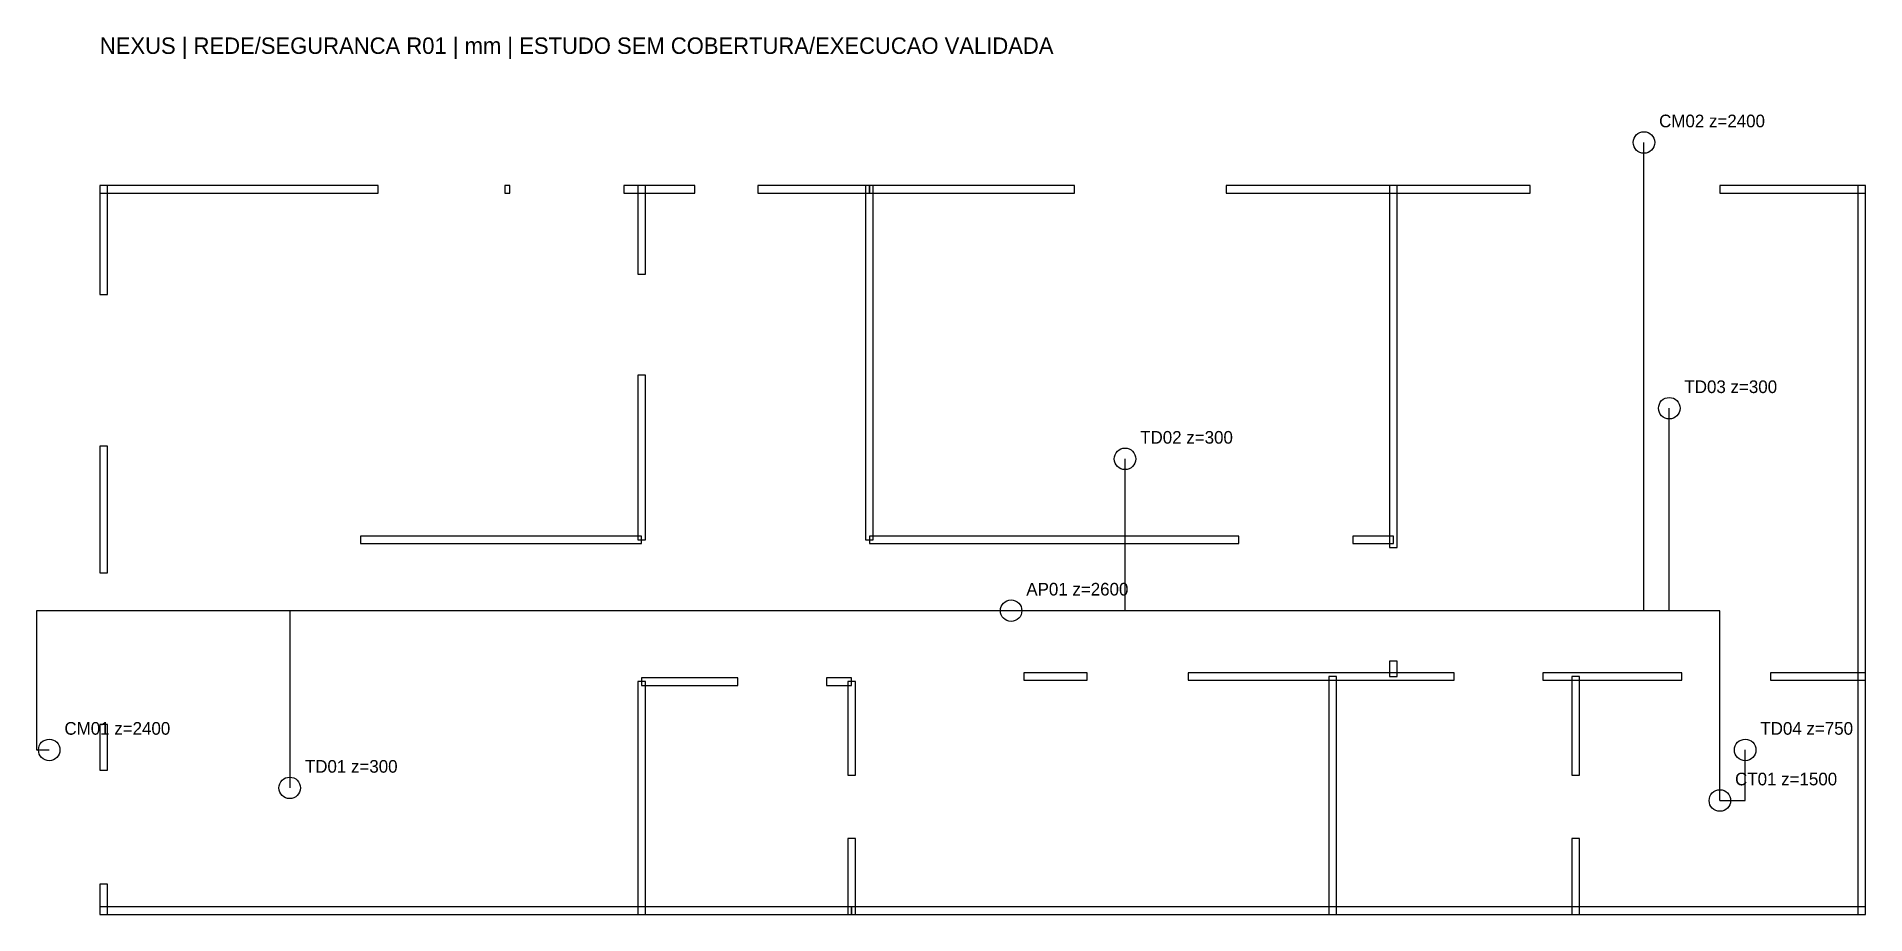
# Model space of a CAD drawing. Header units: millimetres. Extents: x -500 to 13950, y 0 to 6937.
import ezdxf

# ---------------------------------------------------------------- set-up
doc = ezdxf.new("R2010")
doc.units = ezdxf.units.MM
for name, color, linetype in [('CABOS', 3, 'Continuous'), ('NOTAS', 7, 'Continuous'), ('PAREDES', 8, 'Continuous'), ('REDE', 5, 'Continuous')]:
    doc.layers.add(name, color=color, linetype=linetype)

msp = doc.modelspace()

# ---------------------------------------------------------------- linework, layer by layer
at = {"layer": 'CABOS'}
for points in [[(12800, 900), (12800, 2400), (12200, 2400), (12200, 6100)], [(12800, 900), (12800, 2400), (12400, 2400), (12400, 4000)], [(12800, 900), (12800, 2400), (8100, 2400), (8100, 3600)], [(12800, 900), (12800, 2400), (-500, 2400), (-500, 1300), (-400, 1300)], [(12800, 900), (12800, 2400), (1500, 2400), (1500, 1000)], [(12800, 900), (12800, 2400), (7200, 2400)], [(12800, 900), (13000, 900), (13000, 1300)]]:
    msp.add_lwpolyline(points, dxfattribs=at)
at = {"layer": 'PAREDES'}
for points in [[(0, 4900), (60, 4900), (60, 5760), (0, 5760)], [(0, 5700), (2200, 5700), (2200, 5760), (0, 5760)], [(3200, 5700), (3240, 5700), (3240, 5760), (3200, 5760)], [(4140, 5700), (4700, 5700), (4700, 5760), (4140, 5760)], [(4250, 5060), (4310, 5060), (4310, 5760), (4250, 5760)], [(5200, 5700), (6080, 5700), (6080, 5760), (5200, 5760)], [(6050, 2960), (6110, 2960), (6110, 5760), (6050, 5760)], [(6080, 5700), (7700, 5700), (7700, 5760), (6080, 5760)], [(8900, 5700), (11300, 5700), (11300, 5760), (8900, 5760)], [(10190, 2900), (10250, 2900), (10250, 5760), (10190, 5760)], [(12800, 5700), (13950, 5700), (13950, 5760), (12800, 5760)], [(13890, 0), (13950, 0), (13950, 5760), (13890, 5760)], [(4250, 2960), (4310, 2960), (4310, 4260), (4250, 4260)], [(0, 2700), (60, 2700), (60, 3700), (0, 3700)], [(2060, 2930), (4280, 2930), (4280, 2990), (2060, 2990)], [(6080, 2930), (9000, 2930), (9000, 2990), (6080, 2990)], [(9900, 2930), (10220, 2930), (10220, 2990), (9900, 2990)], [(7300, 1850), (7800, 1850), (7800, 1910), (7300, 1910)], [(8600, 1850), (10700, 1850), (10700, 1910), (8600, 1910)], [(9710, 0), (9770, 0), (9770, 1880), (9710, 1880)], [(10190, 1880), (10250, 1880), (10250, 2000), (10190, 2000)], [(11400, 1850), (12500, 1850), (12500, 1910), (11400, 1910)], [(11630, 1100), (11690, 1100), (11690, 1880), (11630, 1880)], [(13200, 1850), (13950, 1850), (13950, 1910), (13200, 1910)], [(4250, 0), (4310, 0), (4310, 1840), (4250, 1840)], [(4280, 1810), (5040, 1810), (5040, 1870), (4280, 1870)], [(5740, 1810), (5940, 1810), (5940, 1870), (5740, 1870)], [(5910, 1100), (5970, 1100), (5970, 1840), (5910, 1840)], [(0, 1140), (60, 1140), (60, 1500), (0, 1500)], [(5910, 0), (5970, 0), (5970, 600), (5910, 600)], [(11630, 0), (11690, 0), (11690, 600), (11630, 600)], [(0, 0), (60, 0), (60, 240), (0, 240)], [(0, 0), (5940, 0), (5940, 60), (0, 60)], [(5940, 0), (13950, 0), (13950, 60), (5940, 60)]]:
    msp.add_lwpolyline(points, close=True, dxfattribs=at)
at = {"layer": 'REDE'}
for centre in [(12200, 6100), (12400, 4000), (8100, 3600), (7200, 2400), (-400, 1300), (13000, 1300), (1500, 1000), (12800, 900)]:
    msp.add_circle(centre, 85, dxfattribs=at)

# ---------------------------------------------------------------- texts
at = {"layer": 'NOTAS'}
msp.add_text('NEXUS | REDE/SEGURANCA R01 | mm | ESTUDO SEM COBERTURA/EXECUCAO VALIDADA', height=130, dxfattribs=at).set_placement((0, 6800))
at = {"layer": 'REDE'}
for s, p in [('CM02 z=2400', (12320, 6220)), ('TD03 z=300', (12520, 4120)), ('TD02 z=300', (8220, 3720)), ('AP01 z=2600', (7320, 2520)), ('CM01 z=2400', (-280, 1420)), ('TD04 z=750', (13120, 1420)), ('TD01 z=300', (1620, 1120)), ('CT01 z=1500', (12920, 1020))]:
    msp.add_text(s, height=100, dxfattribs=at).set_placement(p)

doc.saveas('drawing.dxf')
